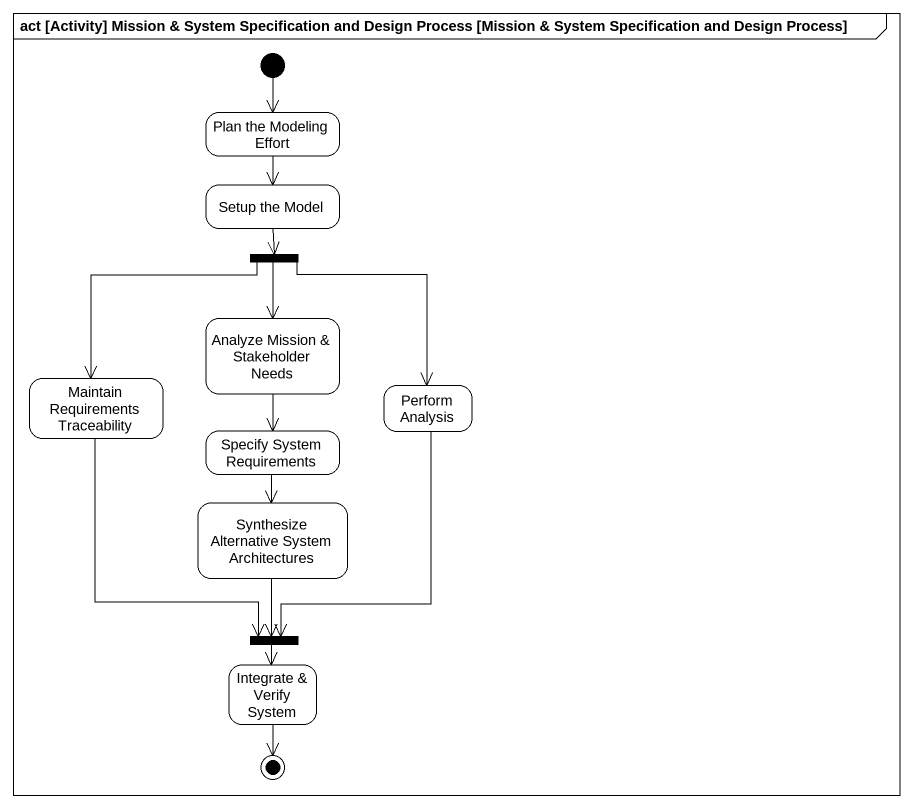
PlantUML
@startuml
mainframe act [Activity] Mission & System Specification and Design Process [Mission & System Specification and Design Process]
hide empty description
state "Plan the Modeling Effort" as Plan_the_Modeling_Effort #FFFFFF
state "Setup the Model" as Setup_the_Model #FFFFFF
state fork1 <<fork>>
state "Analyze Mission & Stakeholder Needs" as Analyze_Mission_Stakeholder #FFFFFF
state "Maintain Requirements Traceability" as Maintain_Requirements #FFFFFF
state "Perform Analysis" as Perform_Analysis #FFFFFF
state "Specify System Requirements" as Specify_System_Requirements #FFFFFF
state "Synthesize Alternative System Architectures" as Synthesize_Alternative #FFFFFF
state fork2 <<join>>
state "Integrate & Verify System" as Integrate_Verify_System #FFFFFF
[*] --> Plan_the_Modeling_Effort
Plan_the_Modeling_Effort --> Setup_the_Model
Setup_the_Model --> fork1
fork1 --> Analyze_Mission_Stakeholder
fork1 --> Maintain_Requirements
fork1 --> Perform_Analysis
Analyze_Mission_Stakeholder --> Specify_System_Requirements
Maintain_Requirements --> fork2
Perform_Analysis --> fork2
Specify_System_Requirements --> Synthesize_Alternative
Synthesize_Alternative --> fork2
fork2 --> Integrate_Verify_System
Integrate_Verify_System --> [*]
@enduml
